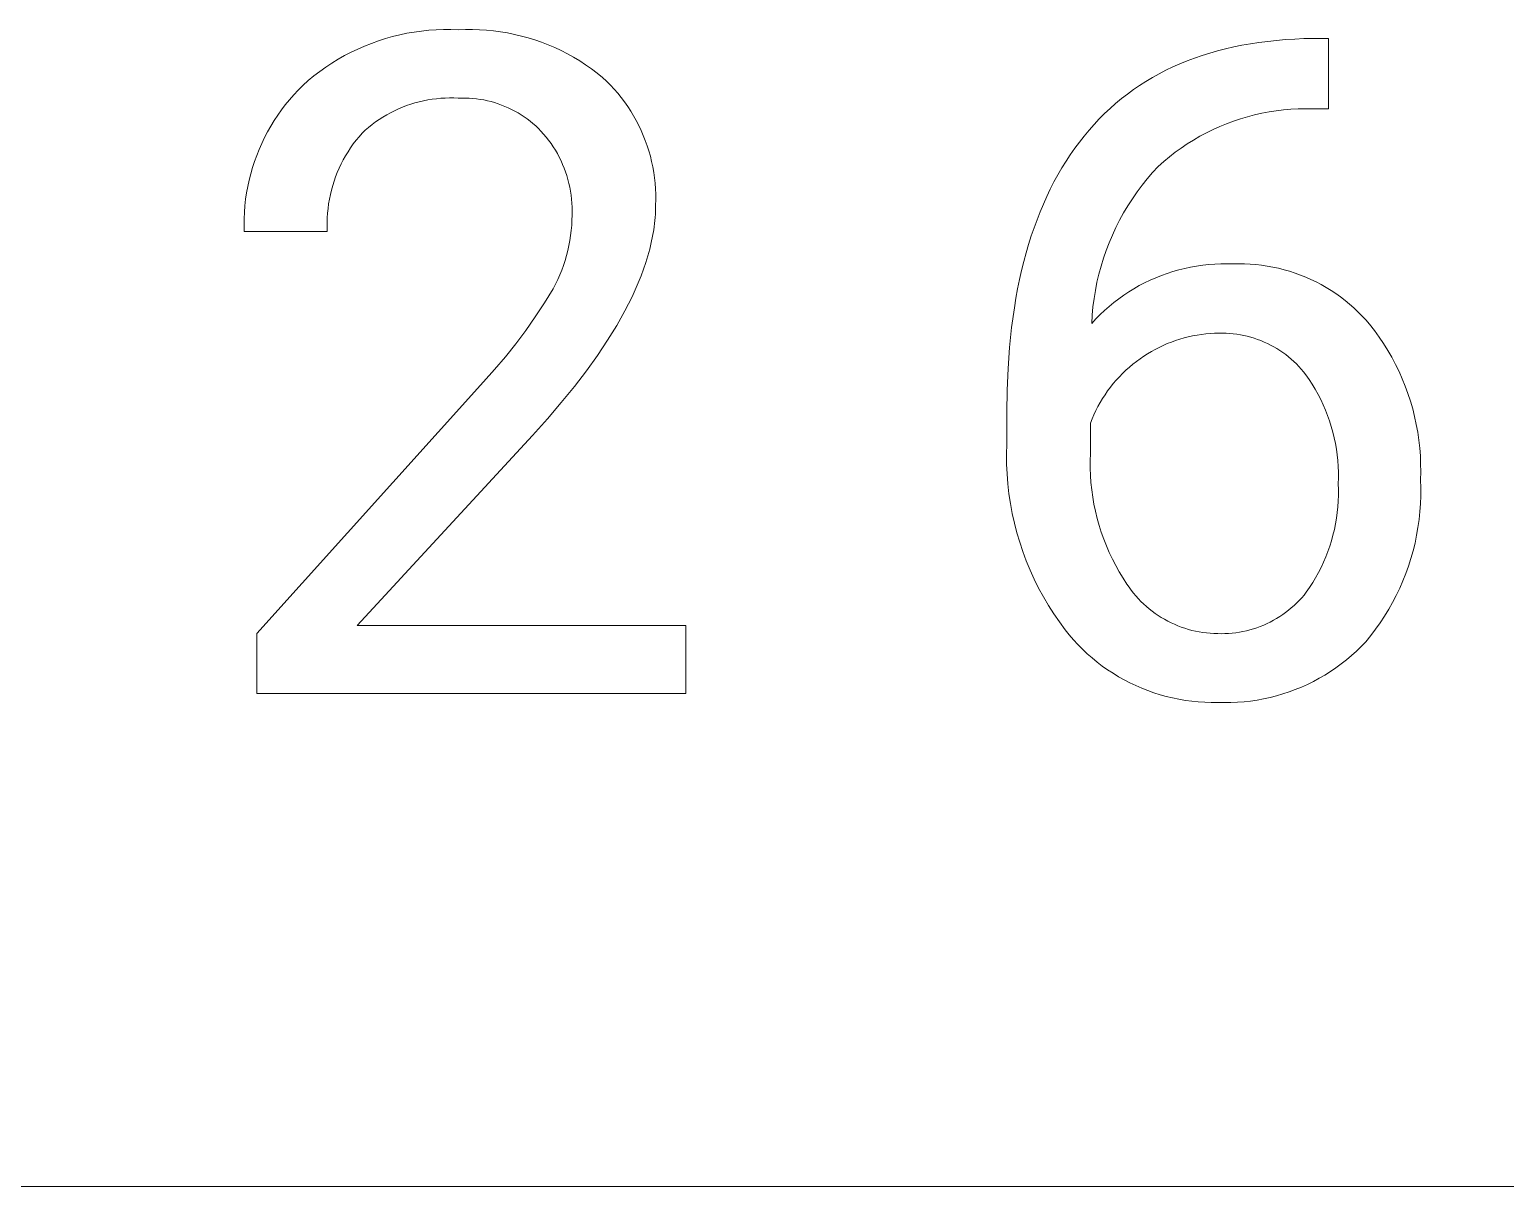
# Model space of a CAD drawing. Header units: millimetres. Extents: x -987 to 2591, y -102 to 2398.
# Drawn here: x 1860.4 to 1936.8, y 98.2 to 158.1 of the extents above; entities that cross this region are included whole.
import ezdxf

# ---------------------------------------------------------------- set-up
doc = ezdxf.new("R2010")
doc.units = ezdxf.units.MM
doc.header["$MEASUREMENT"] = 0
doc.layers.add('Domyślny', color=7, linetype='Continuous', true_color=0x000000)

msp = doc.modelspace()

# ---------------------------------------------------------------- linework, layer by layer
at = {"layer": 'Domyślny', "color": 18, "lineweight": 15, "true_color": 0x000000}
for p, q in [((1877.768, 157.229), (1878.123, 157.37)), ((1878.123, 157.37), (1878.482, 157.499)), ((1878.482, 157.499), (1878.846, 157.615)), ((1878.846, 157.615), (1879.213, 157.719)), ((1879.213, 157.719), (1879.584, 157.81)), ((1879.584, 157.81), (1879.958, 157.888)), ((1879.958, 157.888), (1880.334, 157.953)), ((1880.334, 157.953), (1880.712, 158.005)), ((1880.712, 158.005), (1881.092, 158.045)), ((1881.092, 158.045), (1881.473, 158.071)), ((1881.473, 158.071), (1881.854, 158.084)), ((1881.854, 158.084), (1882.236, 158.084)), ((1882.236, 158.084), (1882.618, 158.071)), ((1882.618, 158.071), (1882.984, 158.084)), ((1882.984, 158.084), (1883.35, 158.086)), ((1883.35, 158.086), (1883.715, 158.075)), ((1883.715, 158.075), (1884.081, 158.051)), ((1884.081, 158.051), (1884.445, 158.015)), ((1884.445, 158.015), (1884.808, 157.967)), ((1884.808, 157.967), (1885.169, 157.906)), ((1885.169, 157.906), (1885.527, 157.834)), ((1885.527, 157.834), (1885.883, 157.749)), ((1885.883, 157.749), (1886.236, 157.652)), ((1886.236, 157.652), (1886.586, 157.543)), ((1886.586, 157.543), (1886.931, 157.422)), ((1886.931, 157.422), (1887.273, 157.29)), ((1923.173, 157.268), (1923.609, 157.346)), ((1923.609, 157.346), (1924.052, 157.414)), ((1924.052, 157.414), (1924.502, 157.473)), ((1924.502, 157.473), (1924.961, 157.522)), ((1924.961, 157.522), (1925.427, 157.561)), ((1925.427, 157.561), (1925.9, 157.592)), ((1925.9, 157.592), (1926.381, 157.612)), ((1926.381, 157.612), (1926.87, 157.624)), ((1926.87, 157.624), (1927.645, 157.624)), ((1927.645, 157.624), (1927.645, 153.978)), ((1876.404, 156.546), (1876.736, 156.734)), ((1876.736, 156.734), (1877.074, 156.911)), ((1877.074, 156.911), (1877.418, 157.076)), ((1877.418, 157.076), (1877.768, 157.229)), ((1887.273, 157.29), (1887.609, 157.146)), ((1887.609, 157.146), (1887.941, 156.991)), ((1887.941, 156.991), (1888.267, 156.825)), ((1888.267, 156.825), (1888.587, 156.648)), ((1888.587, 156.648), (1888.901, 156.46)), ((1920.338, 156.462), (1920.72, 156.605)), ((1920.72, 156.605), (1921.11, 156.74)), ((1921.11, 156.74), (1921.507, 156.864)), ((1921.507, 156.864), (1921.912, 156.98)), ((1921.912, 156.98), (1922.325, 157.085)), ((1922.325, 157.085), (1922.745, 157.182)), ((1922.745, 157.182), (1923.173, 157.268)), ((1875.146, 155.682), (1875.449, 155.914)), ((1875.449, 155.914), (1875.76, 156.136)), ((1875.76, 156.136), (1876.078, 156.346)), ((1876.078, 156.346), (1876.404, 156.546)), ((1888.901, 156.46), (1889.208, 156.261)), ((1889.208, 156.261), (1889.509, 156.052)), ((1889.509, 156.052), (1889.802, 155.833)), ((1889.802, 155.833), (1890.088, 155.604)), ((1918.885, 155.793), (1919.237, 155.974)), ((1919.237, 155.974), (1919.596, 156.146)), ((1919.596, 156.146), (1919.963, 156.309)), ((1919.963, 156.309), (1920.338, 156.462)), ((1874.327, 154.95), (1874.564, 155.188)), ((1874.564, 155.188), (1874.851, 155.44)), ((1874.851, 155.44), (1875.146, 155.682)), ((1890.088, 155.604), (1890.294, 155.409)), ((1890.294, 155.409), (1890.494, 155.207)), ((1890.494, 155.207), (1890.687, 154.998)), ((1917.554, 154.973), (1917.875, 155.192)), ((1917.875, 155.192), (1918.204, 155.402)), ((1918.204, 155.402), (1918.541, 155.602)), ((1918.541, 155.602), (1918.885, 155.793)), ((1873.666, 154.19), (1873.878, 154.451)), ((1873.878, 154.451), (1874.098, 154.704)), ((1874.098, 154.704), (1874.327, 154.95)), ((1880.591, 154.344), (1880.372, 154.285)), ((1880.812, 154.395), (1880.591, 154.344)), ((1881.035, 154.439), (1880.812, 154.395)), ((1881.259, 154.476), (1881.035, 154.439)), ((1881.484, 154.504), (1881.259, 154.476)), ((1881.71, 154.525), (1881.484, 154.504)), ((1881.937, 154.539), (1881.71, 154.525)), ((1882.164, 154.544), (1881.937, 154.539)), ((1882.391, 154.542), (1882.164, 154.544)), ((1882.618, 154.532), (1882.391, 154.542)), ((1882.808, 154.538), (1882.618, 154.532)), ((1882.997, 154.537), (1882.808, 154.538)), ((1883.187, 154.53), (1882.997, 154.537)), ((1883.376, 154.516), (1883.187, 154.53)), ((1883.565, 154.496), (1883.376, 154.516)), ((1883.753, 154.47), (1883.565, 154.496)), ((1883.94, 154.437), (1883.753, 154.47)), ((1884.126, 154.398), (1883.94, 154.437)), ((1884.31, 154.352), (1884.126, 154.398)), ((1884.493, 154.3), (1884.31, 154.352)), ((1884.674, 154.242), (1884.493, 154.3)), ((1890.687, 154.998), (1890.872, 154.783)), ((1890.872, 154.783), (1891.051, 154.561)), ((1891.051, 154.561), (1891.221, 154.334)), ((1891.221, 154.334), (1891.384, 154.102)), ((1916.635, 154.258), (1916.934, 154.506)), ((1916.934, 154.506), (1917.24, 154.744)), ((1917.24, 154.744), (1917.554, 154.973)), ((1873.085, 153.369), (1873.27, 153.649)), ((1873.27, 153.649), (1873.463, 153.923)), ((1873.463, 153.923), (1873.666, 154.19)), ((1878.716, 153.551), (1878.525, 153.428)), ((1878.911, 153.667), (1878.716, 153.551)), ((1879.11, 153.776), (1878.911, 153.667)), ((1879.313, 153.879), (1879.11, 153.776)), ((1879.519, 153.974), (1879.313, 153.879)), ((1879.728, 154.063), (1879.519, 153.974)), ((1879.94, 154.144), (1879.728, 154.063)), ((1880.154, 154.218), (1879.94, 154.144)), ((1880.372, 154.285), (1880.154, 154.218)), ((1884.852, 154.178), (1884.674, 154.242)), ((1885.029, 154.108), (1884.852, 154.178)), ((1885.203, 154.031), (1885.029, 154.108)), ((1885.374, 153.949), (1885.203, 154.031)), ((1885.542, 153.861), (1885.374, 153.949)), ((1885.707, 153.768), (1885.542, 153.861)), ((1885.869, 153.669), (1885.707, 153.768)), ((1886.027, 153.564), (1885.869, 153.669)), ((1886.182, 153.454), (1886.027, 153.564)), ((1891.384, 154.102), (1891.54, 153.863)), ((1891.54, 153.863), (1891.687, 153.62)), ((1891.687, 153.62), (1891.826, 153.372)), ((1915.786, 153.458), (1916.061, 153.734)), ((1916.061, 153.734), (1916.345, 154.001)), ((1916.345, 154.001), (1916.635, 154.258)), ((1923.457, 153.568), (1923.092, 153.459)), ((1923.825, 153.664), (1923.457, 153.568)), ((1924.197, 153.748), (1923.825, 153.664)), ((1924.571, 153.819), (1924.197, 153.748)), ((1924.947, 153.877), (1924.571, 153.819)), ((1925.325, 153.923), (1924.947, 153.877)), ((1925.704, 153.956), (1925.325, 153.923)), ((1926.085, 153.976), (1925.704, 153.956)), ((1926.466, 153.984), (1926.085, 153.976)), ((1926.846, 153.978), (1926.466, 153.984)), ((1927.645, 153.978), (1926.846, 153.978)), ((1872.589, 152.492), (1872.745, 152.79)), ((1872.745, 152.79), (1872.91, 153.082)), ((1872.91, 153.082), (1873.085, 153.369)), ((1877.805, 152.875), (1877.638, 152.721)), ((1877.978, 153.022), (1877.805, 152.875)), ((1878.156, 153.164), (1877.978, 153.022)), ((1878.338, 153.299), (1878.156, 153.164)), ((1878.525, 153.428), (1878.338, 153.299)), ((1886.333, 153.339), (1886.182, 153.454)), ((1886.48, 153.218), (1886.333, 153.339)), ((1886.623, 153.093), (1886.48, 153.218)), ((1886.761, 152.963), (1886.623, 153.093)), ((1886.895, 152.829), (1886.761, 152.963)), ((1887.033, 152.675), (1886.895, 152.829)), ((1891.826, 153.372), (1891.956, 153.12)), ((1891.956, 153.12), (1892.078, 152.863)), ((1892.078, 152.863), (1892.191, 152.602)), ((1915.004, 152.572), (1915.257, 152.877)), ((1915.257, 152.877), (1915.517, 153.172)), ((1915.517, 153.172), (1915.786, 153.458)), ((1921.674, 152.905), (1921.332, 152.737)), ((1922.021, 153.061), (1921.674, 152.905)), ((1922.373, 153.206), (1922.021, 153.061)), ((1922.73, 153.339), (1922.373, 153.206)), ((1923.092, 153.459), (1922.73, 153.339)), ((1872.309, 151.883), (1872.444, 152.19)), ((1872.444, 152.19), (1872.589, 152.492)), ((1877.181, 152.16), (1877.042, 151.963)), ((1877.327, 152.352), (1877.181, 152.16)), ((1877.479, 152.539), (1877.327, 152.352)), ((1877.638, 152.721), (1877.479, 152.539)), ((1887.166, 152.516), (1887.033, 152.675)), ((1887.293, 152.353), (1887.166, 152.516)), ((1887.415, 152.186), (1887.293, 152.353)), ((1887.531, 152.014), (1887.415, 152.186)), ((1887.641, 151.839), (1887.531, 152.014)), ((1892.191, 152.602), (1892.295, 152.338)), ((1892.295, 152.338), (1892.391, 152.07)), ((1892.391, 152.07), (1892.477, 151.799)), ((1914.519, 151.936), (1914.758, 152.259)), ((1914.758, 152.259), (1915.004, 152.572)), ((1920.344, 152.165), (1920.028, 151.952)), ((1920.667, 152.366), (1920.344, 152.165)), ((1920.996, 152.557), (1920.667, 152.366)), ((1921.332, 152.737), (1920.996, 152.557)), ((1871.967, 150.936), (1872.07, 151.255)), ((1872.07, 151.255), (1872.184, 151.571)), ((1872.184, 151.571), (1872.309, 151.883)), ((1876.667, 151.344), (1876.556, 151.13)), ((1876.785, 151.554), (1876.667, 151.344)), ((1876.91, 151.761), (1876.785, 151.554)), ((1877.042, 151.963), (1876.91, 151.761)), ((1887.744, 151.66), (1887.641, 151.839)), ((1887.842, 151.477), (1887.744, 151.66)), ((1887.933, 151.292), (1887.842, 151.477)), ((1888.018, 151.103), (1887.933, 151.292)), ((1892.477, 151.799), (1892.555, 151.526)), ((1892.555, 151.526), (1892.623, 151.25)), ((1892.623, 151.25), (1892.681, 150.972)), ((1913.851, 150.918), (1914.066, 151.266)), ((1914.066, 151.266), (1914.289, 151.606)), ((1914.289, 151.606), (1914.519, 151.936)), ((1919.125, 151.253), (1918.84, 151)), ((1919.418, 151.496), (1919.125, 151.253)), ((1919.719, 151.729), (1919.418, 151.496)), ((1920.028, 151.952), (1919.719, 151.729)), ((1871.792, 150.288), (1871.874, 150.613)), ((1871.874, 150.613), (1871.967, 150.936)), ((1876.357, 150.69), (1876.269, 150.465)), ((1876.453, 150.911), (1876.357, 150.69)), ((1876.556, 151.13), (1876.453, 150.911)), ((1888.097, 150.912), (1888.018, 151.103)), ((1888.168, 150.718), (1888.097, 150.912)), ((1888.233, 150.521), (1888.168, 150.718)), ((1888.292, 150.323), (1888.233, 150.521)), ((1892.681, 150.972), (1892.731, 150.692)), ((1892.731, 150.692), (1892.771, 150.411)), ((1913.444, 150.196), (1913.644, 150.562)), ((1913.644, 150.562), (1913.851, 150.918)), ((1918.549, 150.684), (1918.27, 150.358)), ((1918.84, 151), (1918.549, 150.684)), ((1871.662, 149.629), (1871.721, 149.96)), ((1871.721, 149.96), (1871.792, 150.288)), ((1876.052, 149.775), (1875.996, 149.54)), ((1876.116, 150.008), (1876.052, 149.775)), ((1876.189, 150.238), (1876.116, 150.008)), ((1876.269, 150.465), (1876.189, 150.238)), ((1888.343, 150.122), (1888.292, 150.323)), ((1888.388, 149.92), (1888.343, 150.122)), ((1888.425, 149.717), (1888.388, 149.92)), ((1888.456, 149.512), (1888.425, 149.717)), ((1892.771, 150.411), (1892.801, 150.128)), ((1892.801, 150.128), (1892.822, 149.845)), ((1892.822, 149.845), (1892.834, 149.561)), ((1913.069, 149.44), (1913.253, 149.822)), ((1913.253, 149.822), (1913.444, 150.196)), ((1918.001, 150.023), (1917.744, 149.679)), ((1918.27, 150.358), (1918.001, 150.023)), ((1871.549, 148.629), (1871.575, 148.964)), ((1871.575, 148.964), (1871.613, 149.297)), ((1871.613, 149.297), (1871.662, 149.629)), ((1875.907, 149.066), (1875.875, 148.827)), ((1875.947, 149.304), (1875.907, 149.066)), ((1875.996, 149.54), (1875.947, 149.304)), ((1888.48, 149.307), (1888.456, 149.512)), ((1888.496, 149.1), (1888.48, 149.307)), ((1888.506, 148.894), (1888.496, 149.1)), ((1892.828, 148.992), (1892.826, 148.836)), ((1892.836, 149.276), (1892.828, 148.992)), ((1892.834, 149.561), (1892.836, 149.276)), ((1912.725, 148.649), (1912.893, 149.049)), ((1912.893, 149.049), (1913.069, 149.44)), ((1917.267, 148.965), (1917.047, 148.596)), ((1917.5, 149.326), (1917.267, 148.965)), ((1917.744, 149.679), (1917.5, 149.326)), ((1871.531, 147.958), (1871.534, 148.294)), ((1871.534, 148.294), (1871.549, 148.629)), ((1875.836, 148.346), (1875.829, 148.105)), ((1875.851, 148.587), (1875.836, 148.346)), ((1875.875, 148.827), (1875.851, 148.587)), ((1888.484, 147.95), (1888.498, 148.215)), ((1888.498, 148.215), (1888.503, 148.48)), ((1888.503, 148.48), (1888.508, 148.687)), ((1888.508, 148.687), (1888.506, 148.894)), ((1892.789, 148.201), (1892.772, 148.04)), ((1892.803, 148.361), (1892.789, 148.201)), ((1892.814, 148.521), (1892.803, 148.361)), ((1892.822, 148.679), (1892.814, 148.521)), ((1892.826, 148.836), (1892.822, 148.679)), ((1912.412, 147.824), (1912.565, 148.241)), ((1912.565, 148.241), (1912.725, 148.649)), ((1916.84, 148.22), (1916.645, 147.837)), ((1917.047, 148.596), (1916.84, 148.22)), ((1871.538, 147.622), (1871.531, 147.958)), ((1875.839, 147.622), (1871.538, 147.622)), ((1875.829, 148.105), (1875.83, 147.863)), ((1875.83, 147.863), (1875.839, 147.622)), ((1888.391, 147.161), (1888.431, 147.423)), ((1888.431, 147.423), (1888.462, 147.686)), ((1888.462, 147.686), (1888.484, 147.95)), ((1892.728, 147.715), (1892.673, 147.386)), ((1892.752, 147.878), (1892.728, 147.715)), ((1892.772, 148.04), (1892.752, 147.878)), ((1912.268, 147.399), (1912.412, 147.824)), ((1916.464, 147.448), (1916.297, 147.052)), ((1916.645, 147.837), (1916.464, 147.448)), ((1888.285, 146.642), (1888.342, 146.9)), ((1888.342, 146.9), (1888.391, 147.161)), ((1892.523, 146.717), (1892.43, 146.377)), ((1892.604, 147.054), (1892.523, 146.717)), ((1892.673, 147.386), (1892.604, 147.054)), ((1912.002, 146.522), (1912.131, 146.964)), ((1912.131, 146.964), (1912.268, 147.399)), ((1916.143, 146.651), (1916.003, 146.246)), ((1916.297, 147.052), (1916.143, 146.651)), ((1888.062, 145.878), (1888.145, 146.13)), ((1888.145, 146.13), (1888.219, 146.385)), ((1888.219, 146.385), (1888.285, 146.642)), ((1892.324, 146.033), (1892.206, 145.685)), ((1892.43, 146.377), (1892.324, 146.033)), ((1911.767, 145.61), (1911.881, 146.07)), ((1911.881, 146.07), (1912.002, 146.522)), ((1916.003, 146.246), (1915.877, 145.835)), ((1920.826, 145.843), (1921.138, 145.887)), ((1921.138, 145.887), (1921.452, 145.921)), ((1921.452, 145.921), (1921.766, 145.944)), ((1921.766, 145.944), (1922.081, 145.956)), ((1922.081, 145.956), (1922.397, 145.958)), ((1922.397, 145.958), (1922.712, 145.948)), ((1922.712, 145.948), (1923.008, 145.955)), ((1923.008, 145.955), (1923.305, 145.952)), ((1923.305, 145.952), (1923.6, 145.939)), ((1923.6, 145.939), (1923.896, 145.916)), ((1923.896, 145.916), (1924.19, 145.883)), ((1887.649, 144.902), (1887.765, 145.141)), ((1887.765, 145.141), (1887.872, 145.384)), ((1887.872, 145.384), (1887.971, 145.629)), ((1887.971, 145.629), (1888.062, 145.878)), ((1892.076, 145.333), (1891.933, 144.978)), ((1892.206, 145.685), (1892.076, 145.333)), ((1911.564, 144.665), (1911.662, 145.142)), ((1911.662, 145.142), (1911.767, 145.61)), ((1915.765, 145.42), (1915.667, 145.002)), ((1915.877, 145.835), (1915.765, 145.42)), ((1918.419, 145.111), (1918.707, 145.238)), ((1918.707, 145.238), (1919, 145.355)), ((1919, 145.355), (1919.297, 145.462)), ((1919.297, 145.462), (1919.597, 145.559)), ((1919.597, 145.559), (1919.901, 145.646)), ((1919.901, 145.646), (1920.207, 145.722)), ((1920.207, 145.722), (1920.515, 145.788)), ((1920.515, 145.788), (1920.826, 145.843)), ((1924.19, 145.883), (1924.483, 145.84)), ((1924.483, 145.84), (1924.775, 145.787)), ((1924.775, 145.787), (1925.064, 145.724)), ((1925.064, 145.724), (1925.351, 145.652)), ((1925.351, 145.652), (1925.636, 145.569)), ((1925.636, 145.569), (1925.918, 145.478)), ((1925.918, 145.478), (1926.196, 145.377)), ((1926.196, 145.377), (1926.471, 145.266)), ((1926.471, 145.266), (1926.742, 145.146)), ((1926.742, 145.146), (1927.009, 145.018)), ((1887.076, 143.934), (1887.526, 144.668)), ((1887.526, 144.668), (1887.649, 144.902)), ((1891.777, 144.619), (1891.609, 144.255)), ((1891.933, 144.978), (1891.777, 144.619)), ((1911.474, 144.179), (1911.564, 144.665)), ((1915.584, 144.581), (1915.515, 144.157)), ((1915.667, 145.002), (1915.584, 144.581)), ((1917.05, 144.332), (1917.312, 144.506)), ((1917.312, 144.506), (1917.581, 144.671)), ((1917.581, 144.671), (1917.855, 144.827)), ((1917.855, 144.827), (1918.135, 144.974)), ((1918.135, 144.974), (1918.419, 145.111)), ((1927.009, 145.018), (1927.271, 144.88)), ((1927.271, 144.88), (1927.528, 144.733)), ((1927.528, 144.733), (1927.781, 144.578)), ((1927.781, 144.578), (1928.028, 144.415)), ((1928.028, 144.415), (1928.269, 144.243)), ((1886.603, 143.214), (1887.076, 143.934)), ((1891.429, 143.889), (1891.236, 143.518)), ((1891.609, 144.255), (1891.429, 143.889)), ((1911.251, 142.669), (1911.392, 143.684)), ((1911.392, 143.684), (1911.474, 144.179)), ((1915.461, 143.731), (1915.422, 143.303)), ((1915.515, 144.157), (1915.461, 143.731)), ((1916.062, 143.547), (1916.299, 143.756)), ((1916.299, 143.756), (1916.543, 143.956)), ((1916.543, 143.956), (1916.793, 144.148)), ((1916.793, 144.148), (1917.05, 144.332)), ((1928.269, 144.243), (1928.504, 144.063)), ((1928.504, 144.063), (1928.733, 143.875)), ((1928.733, 143.875), (1928.956, 143.68)), ((1928.956, 143.68), (1929.172, 143.477)), ((1886.107, 142.51), (1886.603, 143.214)), ((1891.031, 143.144), (1890.813, 142.766)), ((1891.236, 143.518), (1891.031, 143.144)), ((1915.422, 143.303), (1915.397, 142.875)), ((1915.397, 142.875), (1915.611, 143.106)), ((1915.611, 143.106), (1915.833, 143.331)), ((1915.833, 143.331), (1916.062, 143.547)), ((1929.172, 143.477), (1929.381, 143.267)), ((1929.381, 143.267), (1929.583, 143.051)), ((1929.583, 143.051), (1929.777, 142.827)), ((1885.591, 141.821), (1886.107, 142.51)), ((1890.583, 142.384), (1890.34, 141.998)), ((1890.813, 142.766), (1890.583, 142.384)), ((1911.142, 141.62), (1911.251, 142.669)), ((1920.173, 142.122), (1919.953, 142.058)), ((1920.395, 142.178), (1920.173, 142.122)), ((1920.619, 142.227), (1920.395, 142.178)), ((1920.845, 142.268), (1920.619, 142.227)), ((1921.071, 142.302), (1920.845, 142.268)), ((1921.299, 142.329), (1921.071, 142.302)), ((1921.527, 142.347), (1921.299, 142.329)), ((1921.756, 142.359), (1921.527, 142.347)), ((1921.986, 142.362), (1921.756, 142.359)), ((1922.17, 142.365), (1921.986, 142.362)), ((1922.355, 142.36), (1922.17, 142.365)), ((1922.539, 142.35), (1922.355, 142.36)), ((1922.723, 142.334), (1922.539, 142.35)), ((1922.906, 142.311), (1922.723, 142.334)), ((1923.088, 142.282), (1922.906, 142.311)), ((1923.269, 142.247), (1923.088, 142.282)), ((1923.449, 142.205), (1923.269, 142.247)), ((1923.628, 142.158), (1923.449, 142.205)), ((1923.804, 142.105), (1923.628, 142.158)), ((1923.979, 142.046), (1923.804, 142.105)), ((1929.777, 142.827), (1930.03, 142.501)), ((1930.03, 142.501), (1930.271, 142.167)), ((1930.271, 142.167), (1930.501, 141.825)), ((1885.053, 141.148), (1885.591, 141.821)), ((1890.085, 141.609), (1889.817, 141.215)), ((1890.34, 141.998), (1890.085, 141.609)), ((1911.064, 140.536), (1911.142, 141.62)), ((1918.487, 141.416), (1918.291, 141.297)), ((1918.686, 141.528), (1918.487, 141.416)), ((1918.89, 141.634), (1918.686, 141.528)), ((1919.096, 141.733), (1918.89, 141.634)), ((1919.306, 141.825), (1919.096, 141.733)), ((1919.519, 141.91), (1919.306, 141.825)), ((1919.735, 141.988), (1919.519, 141.91)), ((1919.953, 142.058), (1919.735, 141.988)), ((1924.152, 141.98), (1923.979, 142.046)), ((1924.322, 141.909), (1924.152, 141.98)), ((1924.49, 141.833), (1924.322, 141.909)), ((1924.656, 141.75), (1924.49, 141.833)), ((1924.818, 141.662), (1924.656, 141.75)), ((1924.977, 141.569), (1924.818, 141.662)), ((1925.133, 141.47), (1924.977, 141.569)), ((1925.286, 141.367), (1925.133, 141.47)), ((1925.435, 141.258), (1925.286, 141.367)), ((1930.501, 141.825), (1930.719, 141.475)), ((1930.719, 141.475), (1930.925, 141.117)), ((1884.495, 140.493), (1885.053, 141.148)), ((1889.817, 141.215), (1889.244, 140.418)), ((1917.346, 140.603), (1917.168, 140.445)), ((1917.53, 140.755), (1917.346, 140.603)), ((1917.718, 140.901), (1917.53, 140.755)), ((1917.911, 141.04), (1917.718, 140.901)), ((1918.099, 141.172), (1917.911, 141.04)), ((1918.291, 141.297), (1918.099, 141.172)), ((1925.58, 141.144), (1925.435, 141.258)), ((1925.721, 141.025), (1925.58, 141.144)), ((1925.858, 140.901), (1925.721, 141.025)), ((1925.991, 140.773), (1925.858, 140.901)), ((1926.12, 140.641), (1925.991, 140.773)), ((1926.243, 140.504), (1926.12, 140.641)), ((1930.925, 141.117), (1931.118, 140.753)), ((1931.118, 140.753), (1931.299, 140.382)), ((1872.193, 126.821), (1883.916, 139.855)), ((1883.916, 139.855), (1884.495, 140.493)), ((1889.244, 140.418), (1888.622, 139.605)), ((1911.017, 139.417), (1911.064, 140.536)), ((1916.667, 139.936), (1916.512, 139.756)), ((1916.828, 140.111), (1916.667, 139.936)), ((1916.995, 140.281), (1916.828, 140.111)), ((1917.168, 140.445), (1916.995, 140.281)), ((1926.363, 140.363), (1926.243, 140.504)), ((1926.477, 140.218), (1926.363, 140.363)), ((1926.648, 139.972), (1926.477, 140.218)), ((1926.812, 139.72), (1926.648, 139.972)), ((1931.299, 140.382), (1931.467, 140.006)), ((1931.467, 140.006), (1931.622, 139.623)), ((1888.622, 139.605), (1887.949, 138.778)), ((1911.001, 138.264), (1911.017, 139.417)), ((1916.084, 139.184), (1915.955, 138.984)), ((1916.22, 139.379), (1916.084, 139.184)), ((1916.363, 139.57), (1916.22, 139.379)), ((1916.512, 139.756), (1916.363, 139.57)), ((1926.966, 139.462), (1926.812, 139.72)), ((1927.112, 139.2), (1926.966, 139.462)), ((1927.249, 138.933), (1927.112, 139.2)), ((1931.622, 139.623), (1931.763, 139.236)), ((1931.763, 139.236), (1931.891, 138.844)), ((1887.949, 138.778), (1887.227, 137.936)), ((1911.001, 136.62), (1911.001, 138.264)), ((1915.608, 138.36), (1915.506, 138.145)), ((1915.716, 138.572), (1915.608, 138.36)), ((1915.832, 138.78), (1915.716, 138.572)), ((1915.955, 138.984), (1915.832, 138.78)), ((1927.377, 138.661), (1927.249, 138.933)), ((1927.495, 138.385), (1927.377, 138.661)), ((1927.605, 138.106), (1927.495, 138.385)), ((1931.891, 138.844), (1932.006, 138.448)), ((1932.006, 138.448), (1932.107, 138.048)), ((1887.227, 137.936), (1886.454, 137.079)), ((1915.412, 137.926), (1915.326, 137.704)), ((1915.326, 137.704), (1915.326, 136.132)), ((1915.506, 138.145), (1915.412, 137.926)), ((1927.705, 137.823), (1927.605, 138.106)), ((1927.795, 137.537), (1927.705, 137.823)), ((1927.876, 137.248), (1927.795, 137.537)), ((1932.107, 138.048), (1932.194, 137.645)), ((1932.194, 137.645), (1932.267, 137.239)), ((1886.454, 137.079), (1877.376, 127.238)), ((1927.947, 136.956), (1927.876, 137.248)), ((1928.008, 136.662), (1927.947, 136.956)), ((1932.267, 137.239), (1932.326, 136.831)), ((1932.326, 136.831), (1932.371, 136.421)), ((1910.988, 136.106), (1911.001, 136.62)), ((1910.993, 135.592), (1910.988, 136.106)), ((1915.326, 136.132), (1915.314, 135.756)), ((1928.059, 136.366), (1928.008, 136.662)), ((1928.101, 136.069), (1928.059, 136.366)), ((1928.132, 135.77), (1928.101, 136.069)), ((1932.371, 136.421), (1932.402, 136.01)), ((1932.402, 136.01), (1932.419, 135.598)), ((1911.015, 135.078), (1910.993, 135.592)), ((1915.314, 135.756), (1915.315, 135.38)), ((1915.315, 135.38), (1915.329, 135.005)), ((1928.153, 135.471), (1928.132, 135.77)), ((1928.165, 135.171), (1928.153, 135.471)), ((1932.419, 135.598), (1932.422, 135.186)), ((1911.056, 134.565), (1911.015, 135.078)), ((1911.114, 134.054), (1911.056, 134.565)), ((1915.329, 135.005), (1915.355, 134.63)), ((1915.355, 134.63), (1915.394, 134.257)), ((1928.157, 134.571), (1928.166, 134.871)), ((1928.166, 134.273), (1928.157, 134.571)), ((1928.166, 134.871), (1928.165, 135.171)), ((1932.422, 135.186), (1932.41, 134.773)), ((1932.41, 134.773), (1932.424, 134.362)), ((1911.19, 133.546), (1911.114, 134.054)), ((1915.394, 134.257), (1915.446, 133.884)), ((1915.446, 133.884), (1915.51, 133.514)), ((1928.134, 133.38), (1928.155, 133.677)), ((1928.155, 133.677), (1928.165, 133.975)), ((1928.165, 133.975), (1928.166, 134.273)), ((1932.423, 133.95), (1932.409, 133.539)), ((1932.424, 134.362), (1932.423, 133.95)), ((1911.284, 133.04), (1911.19, 133.546)), ((1911.395, 132.538), (1911.284, 133.04)), ((1915.51, 133.514), (1915.587, 133.147)), ((1915.587, 133.147), (1915.676, 132.782)), ((1928.063, 132.788), (1928.103, 133.083)), ((1928.103, 133.083), (1928.134, 133.38)), ((1932.38, 133.128), (1932.338, 132.719)), ((1932.409, 133.539), (1932.38, 133.128)), ((1911.524, 132.04), (1911.395, 132.538)), ((1915.676, 132.782), (1915.777, 132.42)), ((1915.777, 132.42), (1915.891, 132.062)), ((1927.882, 131.912), (1927.952, 132.202)), ((1927.952, 132.202), (1928.013, 132.494)), ((1928.013, 132.494), (1928.063, 132.788)), ((1932.281, 132.311), (1932.211, 131.906)), ((1932.338, 132.719), (1932.281, 132.311)), ((1911.67, 131.547), (1911.524, 132.04)), ((1911.833, 131.059), (1911.67, 131.547)), ((1915.891, 132.062), (1916.017, 131.708)), ((1916.017, 131.708), (1916.154, 131.358)), ((1927.714, 131.341), (1927.803, 131.625)), ((1927.803, 131.625), (1927.882, 131.912)), ((1932.126, 131.503), (1932.028, 131.103)), ((1932.211, 131.906), (1932.126, 131.503)), ((1912.012, 130.577), (1911.833, 131.059)), ((1916.154, 131.358), (1916.304, 131.014)), ((1916.304, 131.014), (1916.464, 130.674)), ((1916.464, 130.674), (1916.637, 130.34)), ((1927.39, 130.508), (1927.507, 130.782)), ((1927.507, 130.782), (1927.615, 131.06)), ((1927.615, 131.06), (1927.714, 131.341)), ((1931.916, 130.707), (1931.791, 130.315)), ((1932.028, 131.103), (1931.916, 130.707)), ((1912.209, 130.102), (1912.012, 130.577)), ((1912.421, 129.634), (1912.209, 130.102)), ((1916.637, 130.34), (1916.82, 130.012)), ((1916.82, 130.012), (1917.015, 129.691)), ((1926.984, 129.711), (1927.128, 129.972)), ((1927.128, 129.972), (1927.264, 130.238)), ((1927.264, 130.238), (1927.39, 130.508)), ((1931.653, 129.928), (1931.501, 129.545)), ((1931.791, 130.315), (1931.653, 129.928)), ((1912.65, 129.174), (1912.421, 129.634)), ((1912.895, 128.721), (1912.65, 129.174)), ((1917.015, 129.691), (1917.22, 129.376)), ((1917.22, 129.376), (1917.328, 129.218)), ((1917.328, 129.218), (1917.441, 129.063)), ((1926.501, 128.959), (1926.67, 129.205)), ((1926.67, 129.205), (1926.832, 129.455)), ((1926.832, 129.455), (1926.984, 129.711)), ((1931.336, 129.168), (1931.158, 128.797)), ((1931.501, 129.545), (1931.336, 129.168)), ((1913.156, 128.278), (1912.895, 128.721)), ((1917.441, 129.063), (1917.56, 128.912)), ((1917.56, 128.912), (1917.684, 128.765)), ((1917.684, 128.765), (1917.812, 128.622)), ((1917.812, 128.622), (1917.945, 128.484)), ((1917.945, 128.484), (1918.083, 128.35)), ((1918.083, 128.35), (1918.225, 128.221)), ((1925.866, 128.269), (1926.002, 128.398)), ((1926.002, 128.398), (1926.134, 128.532)), ((1926.134, 128.532), (1926.261, 128.67)), ((1926.261, 128.67), (1926.383, 128.813)), ((1926.383, 128.813), (1926.501, 128.959)), ((1930.968, 128.432), (1930.765, 128.074)), ((1931.158, 128.797), (1930.968, 128.432)), ((1913.431, 127.844), (1913.156, 128.278)), ((1913.722, 127.42), (1913.431, 127.844)), ((1918.225, 128.221), (1918.372, 128.097)), ((1918.372, 128.097), (1918.522, 127.978)), ((1918.522, 127.978), (1918.677, 127.864)), ((1918.677, 127.864), (1918.835, 127.756)), ((1918.835, 127.756), (1918.997, 127.653)), ((1918.997, 127.653), (1919.163, 127.555)), ((1919.163, 127.555), (1919.331, 127.463)), ((1924.801, 127.503), (1924.964, 127.597)), ((1924.964, 127.597), (1925.124, 127.696)), ((1925.124, 127.696), (1925.28, 127.8)), ((1925.28, 127.8), (1925.432, 127.91)), ((1925.432, 127.91), (1925.581, 128.025)), ((1925.581, 128.025), (1925.725, 128.144)), ((1925.725, 128.144), (1925.866, 128.269)), ((1930.55, 127.723), (1930.324, 127.379)), ((1930.765, 128.074), (1930.55, 127.723)), ((1872.193, 123.723), (1872.193, 126.821)), ((1877.376, 127.238), (1894.389, 127.238)), ((1894.389, 127.238), (1894.389, 123.723)), ((1914.027, 127.006), (1913.722, 127.42)), ((1914.237, 126.744), (1914.027, 127.006)), ((1919.331, 127.463), (1919.503, 127.377)), ((1919.503, 127.377), (1919.677, 127.297)), ((1919.677, 127.297), (1919.854, 127.222)), ((1919.854, 127.222), (1920.033, 127.154)), ((1920.033, 127.154), (1920.215, 127.091)), ((1920.215, 127.091), (1920.399, 127.035)), ((1920.399, 127.035), (1920.584, 126.985)), ((1920.584, 126.985), (1920.771, 126.942)), ((1920.771, 126.942), (1920.959, 126.905)), ((1920.959, 126.905), (1921.149, 126.874)), ((1921.149, 126.874), (1921.339, 126.849)), ((1921.339, 126.849), (1921.53, 126.831)), ((1921.53, 126.831), (1921.722, 126.82)), ((1921.722, 126.82), (1921.914, 126.815)), ((1921.914, 126.815), (1922.102, 126.811)), ((1922.102, 126.811), (1922.29, 126.814)), ((1922.29, 126.814), (1922.477, 126.823)), ((1922.477, 126.823), (1922.664, 126.838)), ((1922.664, 126.838), (1922.851, 126.859)), ((1922.851, 126.859), (1923.037, 126.887)), ((1923.037, 126.887), (1923.221, 126.922)), ((1923.221, 126.922), (1923.405, 126.962)), ((1923.405, 126.962), (1923.587, 127.009)), ((1923.587, 127.009), (1923.767, 127.061)), ((1923.767, 127.061), (1923.945, 127.12)), ((1923.945, 127.12), (1924.121, 127.185)), ((1924.121, 127.185), (1924.295, 127.256)), ((1924.295, 127.256), (1924.467, 127.332)), ((1924.467, 127.332), (1924.636, 127.415)), ((1924.636, 127.415), (1924.801, 127.503)), ((1930.085, 127.044), (1929.835, 126.716)), ((1930.324, 127.379), (1930.085, 127.044)), ((1914.457, 126.49), (1914.237, 126.744)), ((1914.685, 126.244), (1914.457, 126.49)), ((1914.921, 126.006), (1914.685, 126.244)), ((1929.338, 126.151), (1929.093, 125.913)), ((1929.575, 126.398), (1929.338, 126.151)), ((1929.835, 126.716), (1929.575, 126.398)), ((1915.165, 125.776), (1914.921, 126.006)), ((1915.417, 125.555), (1915.165, 125.776)), ((1915.677, 125.342), (1915.417, 125.555)), ((1915.944, 125.139), (1915.677, 125.342)), ((1928.579, 125.462), (1928.31, 125.251)), ((1928.84, 125.683), (1928.579, 125.462)), ((1929.093, 125.913), (1928.84, 125.683)), ((1916.217, 124.945), (1915.944, 125.139)), ((1916.498, 124.76), (1916.217, 124.945)), ((1916.784, 124.585), (1916.498, 124.76)), ((1917.076, 124.421), (1916.784, 124.585)), ((1927.168, 124.501), (1926.867, 124.339)), ((1927.463, 124.673), (1927.168, 124.501)), ((1927.752, 124.856), (1927.463, 124.673)), ((1928.035, 125.048), (1927.752, 124.856)), ((1928.31, 125.251), (1928.035, 125.048)), ((1917.374, 124.266), (1917.076, 124.421)), ((1917.677, 124.122), (1917.374, 124.266)), ((1917.985, 123.988), (1917.677, 124.122)), ((1918.297, 123.865), (1917.985, 123.988)), ((1918.613, 123.753), (1918.297, 123.865)), ((1918.933, 123.652), (1918.613, 123.753)), ((1925.612, 123.798), (1925.287, 123.69)), ((1925.933, 123.917), (1925.612, 123.798)), ((1926.249, 124.047), (1925.933, 123.917)), ((1926.56, 124.187), (1926.249, 124.047)), ((1926.867, 124.339), (1926.56, 124.187)), ((1894.389, 123.723), (1872.193, 123.723)), ((1919.256, 123.562), (1918.933, 123.652)), ((1919.583, 123.484), (1919.256, 123.562)), ((1919.911, 123.416), (1919.583, 123.484)), ((1920.242, 123.36), (1919.911, 123.416)), ((1920.575, 123.316), (1920.242, 123.36)), ((1920.908, 123.283), (1920.575, 123.316)), ((1921.243, 123.261), (1920.908, 123.283)), ((1921.579, 123.251), (1921.243, 123.261)), ((1921.914, 123.253), (1921.579, 123.251)), ((1922.256, 123.243), (1921.914, 123.253)), ((1922.598, 123.246), (1922.256, 123.243)), ((1922.939, 123.26), (1922.598, 123.246)), ((1923.28, 123.287), (1922.939, 123.26)), ((1923.62, 123.325), (1923.28, 123.287)), ((1923.958, 123.375), (1923.62, 123.325)), ((1924.294, 123.436), (1923.958, 123.375)), ((1924.628, 123.509), (1924.294, 123.436)), ((1924.959, 123.594), (1924.628, 123.509)), ((1925.287, 123.69), (1924.959, 123.594)), ((1238.645, 98.197), (2590.685, 98.197))]:
    msp.add_line(p, q, dxfattribs=at)

doc.saveas('drawing.dxf')
